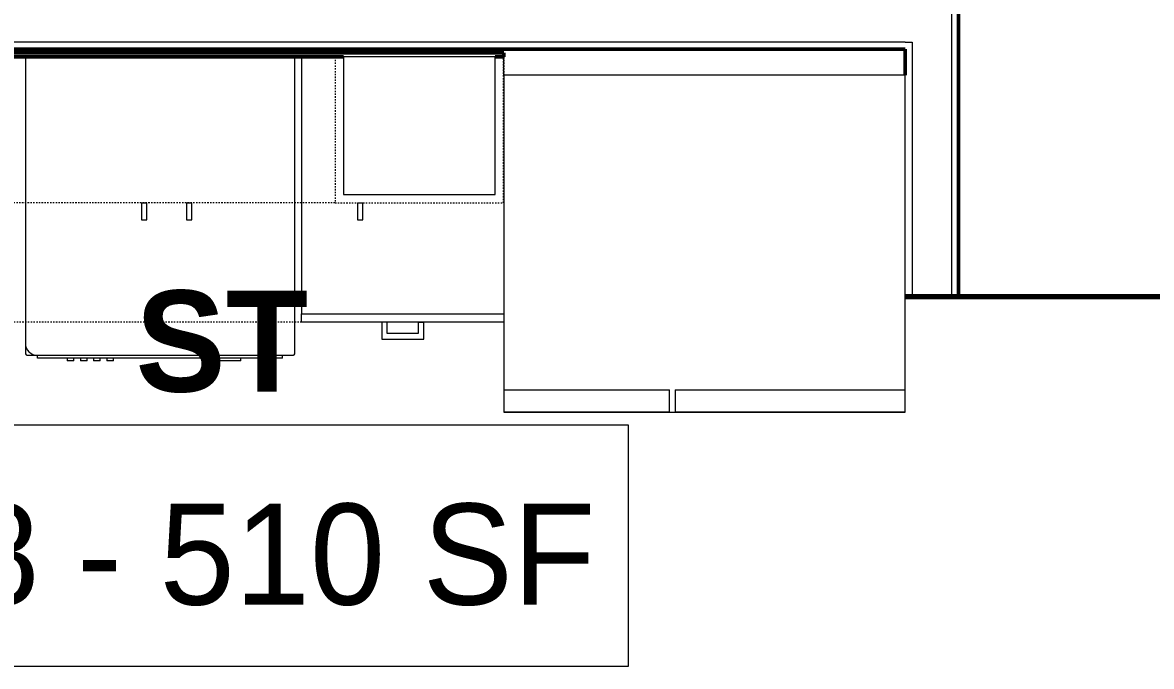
# Model space of a CAD drawing. Header units: inches. Extents: x -4217 to -1814, y 9706 to 12425.
# Drawn here: x -3326.7 to -3226.2, y 11392.3 to 11449.6 of the extents above; entities that cross this region are included whole.
import ezdxf

# ---------------------------------------------------------------- set-up
doc = ezdxf.new("R2010")
doc.units = ezdxf.units.IN
doc.header["$MEASUREMENT"] = 0
doc.linetypes.add('Dash', pattern=[0.25, 0.125, -0.125])
for name, color, linetype, lineweight in [('A-AREA-1', 130, 'Continuous', 70), ('A-AREA-IDEN', 2, 'Continuous', 9), ('A-WALL-3', 250, 'Continuous', 50), ('A-WALL-4', 10, 'Continuous', 13), ('Q-CASE-3', 7, 'Continuous', 9), ('Q-CASE-4', 7, 'Dash', 9), ('Q-CASE-HDLN-1', 7, 'Dash', 9), ('Q-SPCQ-1', 7, 'Continuous', 9)]:
    doc.layers.add(name, color=color, linetype=linetype, lineweight=lineweight)
doc.styles.add('Century Gothic', font='ufonts.com_century-gothic.ttf', dxfattribs={"height": 9})
doc.styles.add('Century Gothic_B', font='GOTHICB.TTF', dxfattribs={"height": 9})

msp = doc.modelspace()

# ---------------------------------------------------------------- linework, layer by layer
at = {"layer": 'A-AREA-1'}
msp.add_line((-3248.07374, 11425.22206), (-3208.57374, 11425.22206), dxfattribs=at)
at = {"layer": 'A-AREA-IDEN', "flags": 128}
msp.add_lwpolyline([(-3348.24501, 11413.7852), (-3272.7395, 11413.7852), (-3272.7395, 11392.28914), (-3348.24501, 11392.28914)], close=True, dxfattribs=at)
at = {"layer": 'A-WALL-3'}
for p, q in [((-3243.32374, 11425.22665), (-3243.32374, 11528.13583)), ((-3403.17374, 11447.23769), (-3248.07374, 11447.23769)), ((-3283.82374, 11446.92519), (-3401.92374, 11446.92519)), ((-3283.82374, 11446.55019), (-3283.82374, 11446.92519)), ((-3248.07374, 11447.23769), (-3248.07374, 11444.92519)), ((-3359.67374, 11446.55019), (-3298.10174, 11446.55019)), ((-3284.60174, 11446.55019), (-3283.82374, 11446.55019)), ((-3248.07374, 11425.22665), (-3243.32374, 11425.22665))]:
    msp.add_line(p, q, dxfattribs=at)
at = {"layer": 'A-WALL-4'}
for p, q in [((-3243.94874, 11528.13583), (-3243.94874, 11425.22665)), ((-3248.07374, 11447.86269), (-3403.17374, 11447.86269)), ((-3248.07374, 11447.86269), (-3247.44874, 11447.86269)), ((-3247.44874, 11447.86269), (-3247.44874, 11425.22665))]:
    msp.add_line(p, q, dxfattribs=at)
at = {"layer": 'Q-CASE-3'}
for p, q in [((-3301.82374, 11446.55019), (-3301.82374, 11423.67519)), ((-3284.60174, 11446.55019), (-3298.10174, 11446.55019)), ((-3298.10174, 11446.55019), (-3298.10174, 11434.30019)), ((-3284.60174, 11434.30019), (-3284.60174, 11446.55019)), ((-3283.82374, 11444.92519), (-3283.82374, 11446.55019)), ((-3298.10174, 11434.30019), (-3284.60174, 11434.30019)), ((-3316.09018, 11433.55019), (-3315.60174, 11433.55019)), ((-3316.09018, 11433.55019), (-3316.09018, 11432.05093)), ((-3315.60174, 11432.05093), (-3315.60174, 11433.55019)), ((-3312.09018, 11433.55019), (-3311.60174, 11433.55019)), ((-3312.09018, 11433.55019), (-3312.09018, 11432.05093)), ((-3311.60174, 11432.05093), (-3311.60174, 11433.55019)), ((-3296.85174, 11433.55019), (-3296.36329, 11433.55019)), ((-3296.85174, 11433.55019), (-3296.85174, 11432.05093)), ((-3296.36329, 11432.05093), (-3296.36329, 11433.55019)), ((-3316.09018, 11432.05093), (-3315.60174, 11432.05093)), ((-3312.09018, 11432.05093), (-3311.60174, 11432.05093)), ((-3296.85174, 11432.05093), (-3296.36329, 11432.05093)), ((-3301.82374, 11422.92519), (-3301.82374, 11423.67519)), ((-3301.82374, 11423.67519), (-3283.82374, 11423.67519)), ((-3283.82374, 11422.92519), (-3301.82374, 11422.92519)), ((-3294.69874, 11422.92519), (-3294.69874, 11421.42519)), ((-3294.19936, 11422.92519), (-3294.69874, 11422.92519)), ((-3294.19936, 11421.92456), (-3294.19936, 11422.92519)), ((-3291.44811, 11422.92519), (-3290.94874, 11422.92519)), ((-3291.44811, 11422.92519), (-3291.44811, 11421.92456)), ((-3290.94874, 11421.42519), (-3290.94874, 11422.92519)), ((-3291.44811, 11421.92456), (-3294.19936, 11421.92456)), ((-3294.69874, 11421.42519), (-3290.94874, 11421.42519))]:
    msp.add_line(p, q, dxfattribs=at)
at = {"layer": 'Q-CASE-4'}
for p, q in [((-3328.85174, 11446.55019), (-3298.85174, 11446.55019)), ((-3298.85174, 11446.55019), (-3298.85174, 11433.55019)), ((-3283.85174, 11446.55019), (-3298.85174, 11446.55019)), ((-3298.85174, 11446.55019), (-3298.85174, 11433.55019)), ((-3283.85174, 11433.55019), (-3283.85174, 11446.55019)), ((-3298.85174, 11433.55019), (-3328.85174, 11433.55019)), ((-3298.85174, 11433.55019), (-3283.85174, 11433.55019))]:
    msp.add_line(p, q, dxfattribs=at)
at = {"layer": 'Q-CASE-HDLN-1'}
for p, q in [((-3283.82374, 11446.55019), (-3283.82374, 11444.92519)), ((-3283.82374, 11422.92519), (-3387.54874, 11422.92519))]:
    msp.add_line(p, q, dxfattribs=at)
at = {"layer": 'Q-SPCQ-1'}
for p, q in [((-3326.42374, 11446.55019), (-3326.42374, 11421.05954)), ((-3302.42374, 11420.18454), (-3302.42374, 11446.55019)), ((-3248.07374, 11444.92519), (-3283.82374, 11444.92519)), ((-3283.82374, 11444.92519), (-3283.82374, 11414.92519)), ((-3248.07374, 11414.92519), (-3248.07374, 11444.92519)), ((-3326.42374, 11421.05954), (-3326.42374, 11420.18454)), ((-3326.22689, 11419.98769), (-3325.35189, 11419.98769)), ((-3325.35189, 11419.98769), (-3302.62059, 11419.98769)), ((-3325.3308, 11419.73769), (-3325.3308, 11419.98787)), ((-3303.51668, 11419.73769), (-3325.3308, 11419.73769)), ((-3322.70763, 11419.73769), (-3322.70763, 11419.48769)), ((-3322.11708, 11419.48769), (-3322.11708, 11419.73769)), ((-3321.52653, 11419.73769), (-3321.52653, 11419.48769)), ((-3320.93598, 11419.48769), (-3320.93598, 11419.73769)), ((-3320.34543, 11419.73769), (-3320.34543, 11419.48769)), ((-3319.75487, 11419.48769), (-3319.75487, 11419.73769)), ((-3319.16432, 11419.73769), (-3319.16432, 11419.48769)), ((-3318.57377, 11419.48769), (-3318.57377, 11419.73769)), ((-3309.21628, 11419.73769), (-3309.21628, 11419.48769)), ((-3307.24778, 11419.48769), (-3307.24778, 11419.73769)), ((-3303.51668, 11419.73769), (-3303.51668, 11419.98769)), ((-3322.11708, 11419.48769), (-3322.70763, 11419.48769)), ((-3320.93598, 11419.48769), (-3321.52653, 11419.48769)), ((-3319.75487, 11419.48769), (-3320.34543, 11419.48769)), ((-3318.57377, 11419.48769), (-3319.16432, 11419.48769)), ((-3308.23203, 11419.48769), (-3309.21628, 11419.48769)), ((-3307.24778, 11419.48769), (-3308.23203, 11419.48769)), ((-3283.82374, 11416.92519), (-3269.07374, 11416.92519)), ((-3283.82374, 11416.92519), (-3283.82374, 11414.92519)), ((-3269.07374, 11414.92519), (-3269.07374, 11416.92519)), ((-3268.57374, 11416.92519), (-3248.07374, 11416.92519)), ((-3268.57374, 11416.92519), (-3268.57374, 11414.92519)), ((-3248.07374, 11414.92519), (-3248.07374, 11416.92519)), ((-3283.82374, 11414.92519), (-3248.07374, 11414.92519)), ((-3269.07374, 11414.92519), (-3283.82374, 11414.92519)), ((-3248.07374, 11414.92519), (-3268.57374, 11414.92519))]:
    msp.add_line(p, q, dxfattribs=at)
for centre, radius, start, end in [((-3325.35189, 11421.05954), 1.07185, 180, 270), ((-3326.22689, 11420.18454), 0.19685, 180, 270), ((-3302.62059, 11420.18454), 0.19685, 270, 0), ((-3302.62059, 11420.18454), 0.19685, 285, 0)]:
    msp.add_arc(centre, radius, start, end, dxfattribs=at)

# ---------------------------------------------------------------- texts
at = {"layer": 'A-AREA-IDEN', "char_height": 9, "attachment_point": 1}
for s, insert, width, style in [('ST', (-3316.61509, 11425.75335), 14.544, 'Century Gothic_B'), ('218 - 510 SF', (-3345.24501, 11406.7852), 83.931, 'Century Gothic')]:
    msp.add_mtext(s, dxfattribs=dict(at, insert=insert, width=width, style=style))

doc.saveas('drawing.dxf')
